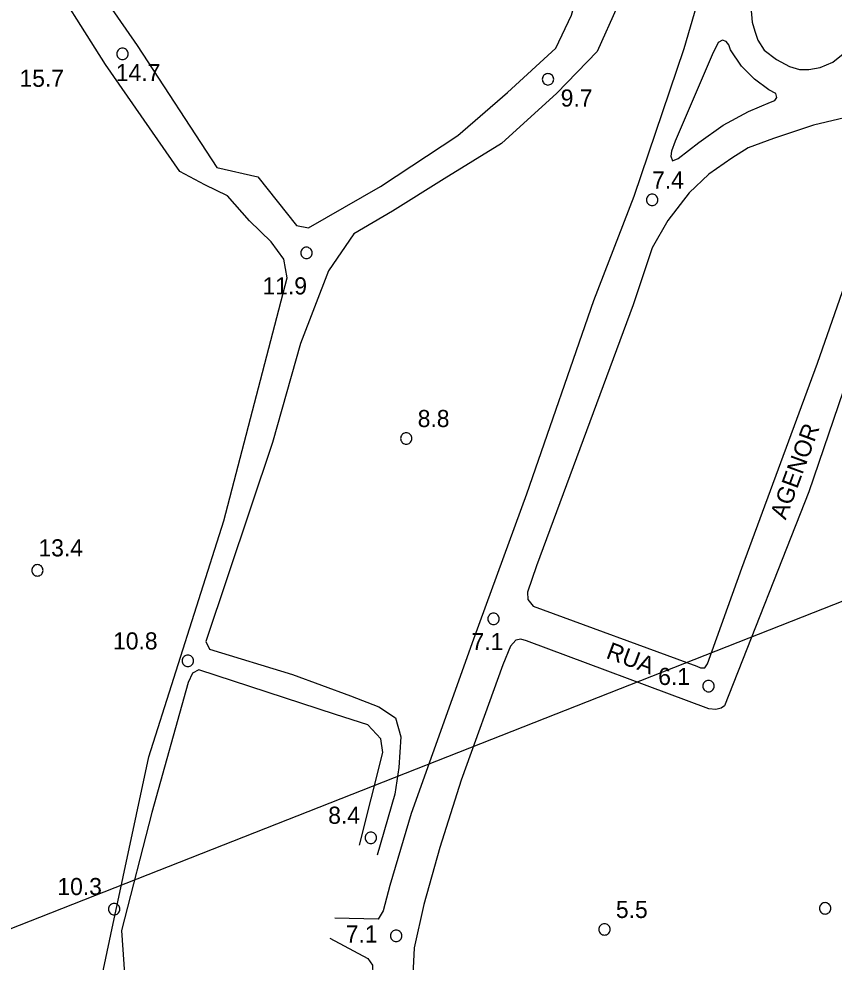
# Model space of a CAD drawing. Extents: x 699583 to 742872, y 945858 to 952018.
# Drawn here: x 713557.7 to 713700.8, y 950308.9 to 950474.4 of the extents above; entities that cross this region are included whole.
import ezdxf

# ---------------------------------------------------------------- set-up
doc = ezdxf.new("R2010")
doc.units = 0
for name, color, linetype in [('Default', 7, 'Continuous'), ('Level 18', 7, 'Continuous'), ('Level 34', 7, 'Continuous'), ('Level 35', 7, 'Continuous')]:
    doc.layers.add(name, color=color, linetype=linetype)

msp = doc.modelspace()

# ---------------------------------------------------------------- linework, layer by layer
at = {"layer": 'Default'}
msp.add_lwpolyline([(709434.76, 950431.82), (710027.61, 948925.77), (714056.038684, 950511.543344), (713463.188684, 952017.593344)], close=True, dxfattribs=at)
at = {"layer": 'Level 18'}
for points in [[(713575.880892, 950469.220346), (713575.707292, 950469.205146), (713575.538892, 950469.159946), (713575.380892, 950469.086346), (713575.238092, 950468.986346), (713575.114892, 950468.863146), (713575.014892, 950468.720346), (713574.941292, 950468.562346), (713574.896092, 950468.393946), (713574.880892, 950468.220346), (713574.896092, 950468.046746), (713574.941292, 950467.878346), (713575.014892, 950467.720346), (713575.114892, 950467.577546), (713575.238092, 950467.454346), (713575.380892, 950467.354346), (713575.538892, 950467.280746), (713575.707292, 950467.235546), (713575.880892, 950467.220346), (713576.054492, 950467.235546), (713576.222892, 950467.280746), (713576.380892, 950467.354346), (713576.523692, 950467.454346), (713576.646892, 950467.577546), (713576.746892, 950467.720346), (713576.820492, 950467.878346), (713576.865692, 950468.046746), (713576.880892, 950468.220346), (713576.865692, 950468.393946), (713576.820492, 950468.562346), (713576.746892, 950468.720346), (713576.646892, 950468.863146), (713576.523692, 950468.986346), (713576.380892, 950469.086346), (713576.222892, 950469.159946), (713576.054492, 950469.205146), (713575.880892, 950469.220346), (713575.880892, 950469.220346)], [(713650.540892, 950464.760346), (713650.367292, 950464.745146), (713650.198892, 950464.699946), (713650.040892, 950464.626346), (713649.898092, 950464.526346), (713649.774892, 950464.403146), (713649.674892, 950464.260346), (713649.601292, 950464.102346), (713649.556092, 950463.933946), (713649.540892, 950463.760346), (713649.556092, 950463.586746), (713649.601292, 950463.418346), (713649.674892, 950463.260346), (713649.774892, 950463.117546), (713649.898092, 950462.994346), (713650.040892, 950462.894346), (713650.198892, 950462.820746), (713650.367292, 950462.775546), (713650.540892, 950462.760346), (713650.714492, 950462.775546), (713650.882892, 950462.820746), (713651.040892, 950462.894346), (713651.183692, 950462.994346), (713651.306892, 950463.117546), (713651.406892, 950463.260346), (713651.480492, 950463.418346), (713651.525692, 950463.586746), (713651.540892, 950463.760346), (713651.525692, 950463.933946), (713651.480492, 950464.102346), (713651.406892, 950464.260346), (713651.306892, 950464.403146), (713651.183692, 950464.526346), (713651.040892, 950464.626346), (713650.882892, 950464.699946), (713650.714492, 950464.745146), (713650.540892, 950464.760346), (713650.540892, 950464.760346)], [(713668.830892, 950443.610346), (713668.657292, 950443.595146), (713668.488892, 950443.549946), (713668.330892, 950443.476346), (713668.188092, 950443.376346), (713668.064892, 950443.253146), (713667.964892, 950443.110346), (713667.891292, 950442.952346), (713667.846092, 950442.783946), (713667.830892, 950442.610346), (713667.846092, 950442.436746), (713667.891292, 950442.268346), (713667.964892, 950442.110346), (713668.064892, 950441.967546), (713668.188092, 950441.844346), (713668.330892, 950441.744346), (713668.488892, 950441.670746), (713668.657292, 950441.625546), (713668.830892, 950441.610346), (713669.004492, 950441.625546), (713669.172892, 950441.670746), (713669.330892, 950441.744346), (713669.473692, 950441.844346), (713669.596892, 950441.967546), (713669.696892, 950442.110346), (713669.770492, 950442.268346), (713669.815692, 950442.436746), (713669.830892, 950442.610346), (713669.815692, 950442.783946), (713669.770492, 950442.952346), (713669.696892, 950443.110346), (713669.596892, 950443.253146), (713669.473692, 950443.376346), (713669.330892, 950443.476346), (713669.172892, 950443.549946), (713669.004492, 950443.595146), (713668.830892, 950443.610346), (713668.830892, 950443.610346)], [(713608.160892, 950434.310346), (713607.987292, 950434.295146), (713607.818892, 950434.249946), (713607.660892, 950434.176346), (713607.518092, 950434.076346), (713607.394892, 950433.953146), (713607.294892, 950433.810346), (713607.221292, 950433.652346), (713607.176092, 950433.483946), (713607.160892, 950433.310346), (713607.176092, 950433.136746), (713607.221292, 950432.968346), (713607.294892, 950432.810346), (713607.394892, 950432.667546), (713607.518092, 950432.544346), (713607.660892, 950432.444346), (713607.818892, 950432.370746), (713607.987292, 950432.325546), (713608.160892, 950432.310346), (713608.334492, 950432.325546), (713608.502892, 950432.370746), (713608.660892, 950432.444346), (713608.803692, 950432.544346), (713608.926892, 950432.667546), (713609.026892, 950432.810346), (713609.100492, 950432.968346), (713609.145692, 950433.136746), (713609.160892, 950433.310346), (713609.145692, 950433.483946), (713609.100492, 950433.652346), (713609.026892, 950433.810346), (713608.926892, 950433.953146), (713608.803692, 950434.076346), (713608.660892, 950434.176346), (713608.502892, 950434.249946), (713608.334492, 950434.295146), (713608.160892, 950434.310346), (713608.160892, 950434.310346)], [(713625.680892, 950401.780346), (713625.507292, 950401.765146), (713625.338892, 950401.719946), (713625.180892, 950401.646346), (713625.038092, 950401.546346), (713624.914892, 950401.423146), (713624.814892, 950401.280346), (713624.741292, 950401.122346), (713624.696092, 950400.953946), (713624.680892, 950400.780346), (713624.696092, 950400.606746), (713624.741292, 950400.438346), (713624.814892, 950400.280346), (713624.914892, 950400.137546), (713625.038092, 950400.014346), (713625.180892, 950399.914346), (713625.338892, 950399.840746), (713625.507292, 950399.795546), (713625.680892, 950399.780346), (713625.854492, 950399.795546), (713626.022892, 950399.840746), (713626.180892, 950399.914346), (713626.323692, 950400.014346), (713626.446892, 950400.137546), (713626.546892, 950400.280346), (713626.620492, 950400.438346), (713626.665692, 950400.606746), (713626.680892, 950400.780346), (713626.665692, 950400.953946), (713626.620492, 950401.122346), (713626.546892, 950401.280346), (713626.446892, 950401.423146), (713626.323692, 950401.546346), (713626.180892, 950401.646346), (713626.022892, 950401.719946), (713625.854492, 950401.765146), (713625.680892, 950401.780346), (713625.680892, 950401.780346)], [(713560.950892, 950378.650346), (713560.777292, 950378.635146), (713560.608892, 950378.589946), (713560.450892, 950378.516346), (713560.308092, 950378.416346), (713560.184892, 950378.293146), (713560.084892, 950378.150346), (713560.011292, 950377.992346), (713559.966092, 950377.823946), (713559.950892, 950377.650346), (713559.966092, 950377.476746), (713560.011292, 950377.308346), (713560.084892, 950377.150346), (713560.184892, 950377.007546), (713560.308092, 950376.884346), (713560.450892, 950376.784346), (713560.608892, 950376.710746), (713560.777292, 950376.665546), (713560.950892, 950376.650346), (713561.124492, 950376.665546), (713561.292892, 950376.710746), (713561.450892, 950376.784346), (713561.593692, 950376.884346), (713561.716892, 950377.007546), (713561.816892, 950377.150346), (713561.890492, 950377.308346), (713561.935692, 950377.476746), (713561.950892, 950377.650346), (713561.935692, 950377.823946), (713561.890492, 950377.992346), (713561.816892, 950378.150346), (713561.716892, 950378.293146), (713561.593692, 950378.416346), (713561.450892, 950378.516346), (713561.292892, 950378.589946), (713561.124492, 950378.635146), (713560.950892, 950378.650346), (713560.950892, 950378.650346)], [(713641.000892, 950370.130346), (713640.827292, 950370.115146), (713640.658892, 950370.069946), (713640.500892, 950369.996346), (713640.358092, 950369.896346), (713640.234892, 950369.773146), (713640.134892, 950369.630346), (713640.061292, 950369.472346), (713640.016092, 950369.303946), (713640.000892, 950369.130346), (713640.016092, 950368.956746), (713640.061292, 950368.788346), (713640.134892, 950368.630346), (713640.234892, 950368.487546), (713640.358092, 950368.364346), (713640.500892, 950368.264346), (713640.658892, 950368.190746), (713640.827292, 950368.145546), (713641.000892, 950368.130346), (713641.174492, 950368.145546), (713641.342892, 950368.190746), (713641.500892, 950368.264346), (713641.643692, 950368.364346), (713641.766892, 950368.487546), (713641.866892, 950368.630346), (713641.940492, 950368.788346), (713641.985692, 950368.956746), (713642.000892, 950369.130346), (713641.985692, 950369.303946), (713641.940492, 950369.472346), (713641.866892, 950369.630346), (713641.766892, 950369.773146), (713641.643692, 950369.896346), (713641.500892, 950369.996346), (713641.342892, 950370.069946), (713641.174492, 950370.115146), (713641.000892, 950370.130346), (713641.000892, 950370.130346)], [(713587.360892, 950362.780346), (713587.187292, 950362.765146), (713587.018892, 950362.719946), (713586.860892, 950362.646346), (713586.718092, 950362.546346), (713586.594892, 950362.423146), (713586.494892, 950362.280346), (713586.421292, 950362.122346), (713586.376092, 950361.953946), (713586.360892, 950361.780346), (713586.376092, 950361.606746), (713586.421292, 950361.438346), (713586.494892, 950361.280346), (713586.594892, 950361.137546), (713586.718092, 950361.014346), (713586.860892, 950360.914346), (713587.018892, 950360.840746), (713587.187292, 950360.795546), (713587.360892, 950360.780346), (713587.534492, 950360.795546), (713587.702892, 950360.840746), (713587.860892, 950360.914346), (713588.003692, 950361.014346), (713588.126892, 950361.137546), (713588.226892, 950361.280346), (713588.300492, 950361.438346), (713588.345692, 950361.606746), (713588.360892, 950361.780346), (713588.345692, 950361.953946), (713588.300492, 950362.122346), (713588.226892, 950362.280346), (713588.126892, 950362.423146), (713588.003692, 950362.546346), (713587.860892, 950362.646346), (713587.702892, 950362.719946), (713587.534492, 950362.765146), (713587.360892, 950362.780346), (713587.360892, 950362.780346)], [(713678.720892, 950358.360346), (713678.547292, 950358.345146), (713678.378892, 950358.299946), (713678.220892, 950358.226346), (713678.078092, 950358.126346), (713677.954892, 950358.003146), (713677.854892, 950357.860346), (713677.781292, 950357.702346), (713677.736092, 950357.533946), (713677.720892, 950357.360346), (713677.736092, 950357.186746), (713677.781292, 950357.018346), (713677.854892, 950356.860346), (713677.954892, 950356.717546), (713678.078092, 950356.594346), (713678.220892, 950356.494346), (713678.378892, 950356.420746), (713678.547292, 950356.375546), (713678.720892, 950356.360346), (713678.894492, 950356.375546), (713679.062892, 950356.420746), (713679.220892, 950356.494346), (713679.363692, 950356.594346), (713679.486892, 950356.717546), (713679.586892, 950356.860346), (713679.660492, 950357.018346), (713679.705692, 950357.186746), (713679.720892, 950357.360346), (713679.705692, 950357.533946), (713679.660492, 950357.702346), (713679.586892, 950357.860346), (713679.486892, 950358.003146), (713679.363692, 950358.126346), (713679.220892, 950358.226346), (713679.062892, 950358.299946), (713678.894492, 950358.345146), (713678.720892, 950358.360346), (713678.720892, 950358.360346)], [(713619.460892, 950331.760346), (713619.287292, 950331.745146), (713619.118892, 950331.699946), (713618.960892, 950331.626346), (713618.818092, 950331.526346), (713618.694892, 950331.403146), (713618.594892, 950331.260346), (713618.521292, 950331.102346), (713618.476092, 950330.933946), (713618.460892, 950330.760346), (713618.476092, 950330.586746), (713618.521292, 950330.418346), (713618.594892, 950330.260346), (713618.694892, 950330.117546), (713618.818092, 950329.994346), (713618.960892, 950329.894346), (713619.118892, 950329.820746), (713619.287292, 950329.775546), (713619.460892, 950329.760346), (713619.634492, 950329.775546), (713619.802892, 950329.820746), (713619.960892, 950329.894346), (713620.103692, 950329.994346), (713620.226892, 950330.117546), (713620.326892, 950330.260346), (713620.400492, 950330.418346), (713620.445692, 950330.586746), (713620.460892, 950330.760346), (713620.445692, 950330.933946), (713620.400492, 950331.102346), (713620.326892, 950331.260346), (713620.226892, 950331.403146), (713620.103692, 950331.526346), (713619.960892, 950331.626346), (713619.802892, 950331.699946), (713619.634492, 950331.745146), (713619.460892, 950331.760346), (713619.460892, 950331.760346)], [(713574.430892, 950319.250346), (713574.257292, 950319.235146), (713574.088892, 950319.189946), (713573.930892, 950319.116346), (713573.788092, 950319.016346), (713573.664892, 950318.893146), (713573.564892, 950318.750346), (713573.491292, 950318.592346), (713573.446092, 950318.423946), (713573.430892, 950318.250346), (713573.446092, 950318.076746), (713573.491292, 950317.908346), (713573.564892, 950317.750346), (713573.664892, 950317.607546), (713573.788092, 950317.484346), (713573.930892, 950317.384346), (713574.088892, 950317.310746), (713574.257292, 950317.265546), (713574.430892, 950317.250346), (713574.604492, 950317.265546), (713574.772892, 950317.310746), (713574.930892, 950317.384346), (713575.073692, 950317.484346), (713575.196892, 950317.607546), (713575.296892, 950317.750346), (713575.370492, 950317.908346), (713575.415692, 950318.076746), (713575.430892, 950318.250346), (713575.415692, 950318.423946), (713575.370492, 950318.592346), (713575.296892, 950318.750346), (713575.196892, 950318.893146), (713575.073692, 950319.016346), (713574.930892, 950319.116346), (713574.772892, 950319.189946), (713574.604492, 950319.235146), (713574.430892, 950319.250346), (713574.430892, 950319.250346)], [(713699.170892, 950319.380346), (713698.997292, 950319.365146), (713698.828892, 950319.319946), (713698.670892, 950319.246346), (713698.528092, 950319.146346), (713698.404892, 950319.023146), (713698.304892, 950318.880346), (713698.231292, 950318.722346), (713698.186092, 950318.553946), (713698.170892, 950318.380346), (713698.186092, 950318.206746), (713698.231292, 950318.038346), (713698.304892, 950317.880346), (713698.404892, 950317.737546), (713698.528092, 950317.614346), (713698.670892, 950317.514346), (713698.828892, 950317.440746), (713698.997292, 950317.395546), (713699.170892, 950317.380346), (713699.344492, 950317.395546), (713699.512892, 950317.440746), (713699.670892, 950317.514346), (713699.813692, 950317.614346), (713699.936892, 950317.737546), (713700.036892, 950317.880346), (713700.110492, 950318.038346), (713700.155692, 950318.206746), (713700.170892, 950318.380346), (713700.155692, 950318.553946), (713700.110492, 950318.722346), (713700.036892, 950318.880346), (713699.936892, 950319.023146), (713699.813692, 950319.146346), (713699.670892, 950319.246346), (713699.512892, 950319.319946), (713699.344492, 950319.365146), (713699.170892, 950319.380346), (713699.170892, 950319.380346)], [(713660.460892, 950315.690346), (713660.287292, 950315.675146), (713660.118892, 950315.629946), (713659.960892, 950315.556346), (713659.818092, 950315.456346), (713659.694892, 950315.333146), (713659.594892, 950315.190346), (713659.521292, 950315.032346), (713659.476092, 950314.863946), (713659.460892, 950314.690346), (713659.476092, 950314.516746), (713659.521292, 950314.348346), (713659.594892, 950314.190346), (713659.694892, 950314.047546), (713659.818092, 950313.924346), (713659.960892, 950313.824346), (713660.118892, 950313.750746), (713660.287292, 950313.705546), (713660.460892, 950313.690346), (713660.634492, 950313.705546), (713660.802892, 950313.750746), (713660.960892, 950313.824346), (713661.103692, 950313.924346), (713661.226892, 950314.047546), (713661.326892, 950314.190346), (713661.400492, 950314.348346), (713661.445692, 950314.516746), (713661.460892, 950314.690346), (713661.445692, 950314.863946), (713661.400492, 950315.032346), (713661.326892, 950315.190346), (713661.226892, 950315.333146), (713661.103692, 950315.456346), (713660.960892, 950315.556346), (713660.802892, 950315.629946), (713660.634492, 950315.675146), (713660.460892, 950315.690346), (713660.460892, 950315.690346)], [(713623.890892, 950314.560346), (713623.717292, 950314.545146), (713623.548892, 950314.499946), (713623.390892, 950314.426346), (713623.248092, 950314.326346), (713623.124892, 950314.203146), (713623.024892, 950314.060346), (713622.951292, 950313.902346), (713622.906092, 950313.733946), (713622.890892, 950313.560346), (713622.906092, 950313.386746), (713622.951292, 950313.218346), (713623.024892, 950313.060346), (713623.124892, 950312.917546), (713623.248092, 950312.794346), (713623.390892, 950312.694346), (713623.548892, 950312.620746), (713623.717292, 950312.575546), (713623.890892, 950312.560346), (713624.064492, 950312.575546), (713624.232892, 950312.620746), (713624.390892, 950312.694346), (713624.533692, 950312.794346), (713624.656892, 950312.917546), (713624.756892, 950313.060346), (713624.830492, 950313.218346), (713624.875692, 950313.386746), (713624.890892, 950313.560346), (713624.875692, 950313.733946), (713624.830492, 950313.902346), (713624.756892, 950314.060346), (713624.656892, 950314.203146), (713624.533692, 950314.326346), (713624.390892, 950314.426346), (713624.232892, 950314.499946), (713624.064492, 950314.545146), (713623.890892, 950314.560346), (713623.890892, 950314.560346)]]:
    msp.add_lwpolyline(points, dxfattribs=at)
at = {"layer": 'Level 34'}
for points in [[(713686.644686, 950524.369695), (713684.724363, 950510.186599), (713680.935502, 950491.542033), (713674.368348, 950469.103033), (713665.630088, 950443.18489), (713658.499992, 950424.891393)], [(713554.321474, 950492.014522), (713558.326916, 950491.099158), (713562.26916, 950493.083515), (713578.478807, 950469.701868), (713592.463556, 950448.311119), (713599.60355, 950446.642858), (713606.398527, 950438.130974), (713608.530977, 950437.699419), (713621.166776, 950444.969624), (713634.728935, 950453.888012), (713643.414309, 950461.444), (713651.927774, 950469.24852), (713654.650396, 950475.002652), (713655.914142, 950479.454018), (713653.562235, 950484.824127), (713636.975261, 950509.142589)], [(713671.931864, 950508.755575), (713666.327967, 950484.604767), (713659.18929, 950468.631409), (713652.120957, 950461.349464), (713642.356422, 950452.504003), (713632.300895, 950446.296263), (713623.262186, 950440.621068), (713616.45574, 950436.638017), (713612.039803, 950430.149138), (713607.123966, 950417.43535), (713602.225612, 950400.041282), (713590.490434, 950365.176334), (713591.140897, 950363.831849), (713605.72977, 950359.3679), (713615.914698, 950355.655845), (713620.858044, 950353.698516), (713623.811746, 950351.813946), (713624.698184, 950348.46132), (713624.361466, 950343.077904), (713623.669334, 950338.391471), (713620.556498, 950327.693499)], [(713568.418364, 950288.08788), (713573.820033, 950313.777078), (713580.47704, 950344.967666), (713593.659602, 950386.315759), (713604.753041, 950428.92586), (713604.18675, 950432.241257), (713601.953765, 950435.242178), (713598.175849, 950438.949771), (713594.302777, 950443.3066), (713590.33906, 950445.25242), (713585.962283, 950447.604697), (713572.90842, 950466.33327), (713561.721797, 950484.047935), (713558.985013, 950486.30442), (713556.007733, 950487.388712), (713551.253097, 950488.247575), (713543.040974, 950488.996458), (713538.529091, 950489.497393), (713534.023199, 950490.498426), (713530.117849, 950492.64477), (713528.612481, 950494.651907), (713527.214652, 950496.960003)], [(713686.123983, 950476.445615), (713686.355087, 950473.797373), (713686.817574, 950472.211236), (713687.350264, 950470.595704), (713688.48335, 950468.895369), (713690.645718, 950467.22396), (713692.894354, 950466.01334), (713694.657966, 950465.458577), (713696.307233, 950465.452873), (713698.283279, 950465.830037), (713700.504947, 950466.73938), (713703.236004, 950468.943257), (713704.74628, 950471.316568), (713705.798486, 950473.475889), (713706.632172, 950475.463299)], [(713672.878535, 950452.938625), (713672.243219, 950451.142952), (713672.120015, 950450.301806), (713672.366451, 950449.483866), (713673.402766, 950449.882887), (713677.008622, 950452.684403), (713681.272521, 950455.691642), (713685.751029, 950458.110688), (713689.59597, 950459.764171), (713690.353397, 950460.040762), (713690.699044, 950460.563806), (713690.523611, 950461.252349), (713689.318816, 950461.921967), (713686.754902, 950463.809917), (713684.517928, 950466.060733), (713682.575747, 950468.944164), (713682.269104, 950469.791584), (713681.784639, 950470.377438), (713681.152818, 950470.641986), (713680.406827, 950470.185477), (713679.37429, 950468.066331), (713672.878535, 950452.938625)], [(713731.848099, 950463.250756), (713724.573654, 950461.737557), (713722.610965, 950460.94047), (713721.01817, 950458.886473), (713706.682426, 950421.748772), (713696.310059, 950391.44606), (713681.507692, 950353.914278), (713680.941603, 950353.459329), (713679.963735, 950353.250833), (713678.773418, 950353.360525), (713646.762852, 950365.304144), (713645.770986, 950365.595573), (713644.903138, 950365.37803), (713643.961899, 950364.339775), (713642.628737, 950361.067916), (713635.314203, 950340.842641), (713631.550612, 950329.028925), (713628.751839, 950319.053742), (713627.073312, 950311.478492), (713626.710868, 950304.314689)], [(713707.011602, 950458.034978), (713697.134734, 950455.729148), (713690.106885, 950453.378009), (713685.671863, 950451.769416), (713682.787925, 950449.934247), (713678.742466, 950447.108918), (713675.290292, 950443.83869), (713671.590988, 950438.976174), (713668.800472, 950434.211544), (713665.502129, 950424.212028), (713648.506801, 950378.440475)], [(713648.506801, 950378.440475), (713646.974482, 950373.826766), (713647.034864, 950372.527169), (713647.923596, 950371.384768), (713676.664636, 950360.822934), (713677.296457, 950360.558387), (713678.046291, 950360.534884), (713678.550411, 950361.239319), (713684.583117, 950378.023165), (713697.81867, 950414.001221), (713712.143578, 950454.989184)], [(713658.499992, 950424.891393), (713646.756808, 950391.026468), (713637.455247, 950365.553484), (713626.525106, 950335.005914), (713622.78783, 950322.402353), (713621.60428, 950317.921679), (713620.736286, 950316.474021), (713613.118648, 950316.628002)], [(713617.443763, 950329.46668), (713621.551598, 950345.723791), (713621.212715, 950348.101073), (713618.904017, 950350.571288), (713613.232107, 950352.39229), (713589.250921, 950360.195129), (713588.195978, 950359.625932), (713587.409622, 950357.968962), (713581.055237, 950335.171773), (713575.683256, 950314.513297), (713577.258249, 950292.574923)], [(713612.256833, 950313.160211), (713618.922545, 950309.55766), (713619.75131, 950308.414738), (713619.814414, 950306.775134), (713619.770408, 950302.284338), (713620.196788, 950297.717612), (713620.879024, 950293.65315), (713622.182714, 950286.873825), (713628.611969, 950264.117454), (713638.274739, 950228.247902), (713649.907489, 950184.774725), (713649.859051, 950183.334172), (713647.427525, 950179.922779), (713621.890962, 950157.279323), (713607.257436, 950143.601208), (713596.584528, 950133.357744), (713589.18392, 950123.882716), (713577.798009, 950109.062648), (713559.145022, 950084.318668), (713536.021576, 950052.405274), (713510.923685, 950019.914711), (713493.573, 949996.897)]]:
    msp.add_lwpolyline(points, dxfattribs=at)

# ---------------------------------------------------------------- texts
at = {"layer": 'Level 18'}
for s, p in [('15.7', (713557.813, 950462.447)), ('14.7', (713574.723, 950463.437)), ('9.7', (713652.773, 950458.987)), ('7.4', (713668.803, 950444.607)), ('11.9', (713600.453, 950426.037)), ('8.8', (713627.683, 950402.777)), ('13.4', (713561.143, 950380.097)), ('10.8', (713574.233, 950363.777)), ('7.1', (713637.133, 950363.667)), ('6.1', (713669.883, 950357.547)), ('8.4', (713611.983, 950333.207)), ('10.3', (713564.463, 950320.707)), ('5.5', (713662.463, 950316.687)), ('7.1', (713615.053, 950312.387))]:
    msp.add_text(s, height=3, dxfattribs=at).set_placement(p)
at = {"layer": 'Level 35'}
for s, rotation, p in [('AGENOR', 69.80251656, (713692.247, 950386.386)), ('RUA', 339.53870585, (713660.567, 950362.325))]:
    msp.add_text(s, height=3, rotation=rotation, dxfattribs=at).set_placement(p)

doc.saveas('drawing.dxf')
